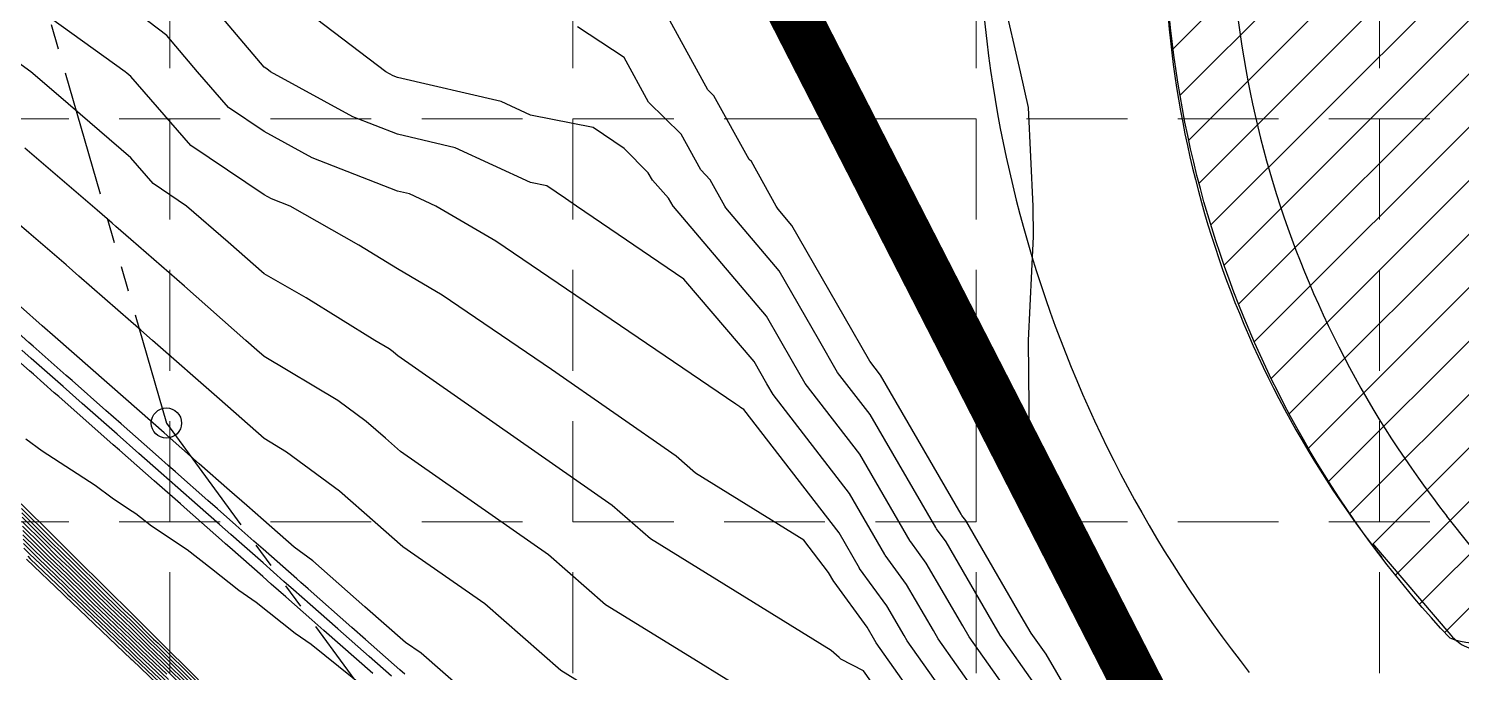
# Model space of a CAD drawing. Header units: feet. Extents: x 715 to 5843, y 11803 to 15011.
# Drawn here: x 2371.5 to 2655.7, y 12657.2 to 12784.9 of the extents above; entities that cross this region are included whole.
import ezdxf

# ---------------------------------------------------------------- set-up
doc = ezdxf.new("R2010")
doc.units = ezdxf.units.FT
doc.header["$LTSCALE"] = 20
doc.header["$MEASUREMENT"] = 0
for name, pattern in [('DASHED', [1.1, 0.85, -0.25]), ('HIDDEN', [0.375, 0.25, -0.125]), ('PHANTOM', [2.5, 1.25, -0.25, 0.25, -0.25, 0.25, -0.25])]:
    doc.linetypes.add(name, pattern=pattern)
doc.layers.get('0').update_dxf_attribs({"linetype": 'CONTINUOUS'})
for name, color, linetype in [('CONTOURS-MIN', 1, 'CONTINUOUS'), ('GRID', 254, 'HIDDEN'), ('LIMITS OF DISTURBANCE', 1, 'DASHED'), ('PC', 7, 'CONTINUOUS'), ('PLAT', 4, 'PHANTOM'), ('PROW', 4, 'PHANTOM'), ('SCONTOUR', 3, 'CONTINUOUS'), ('SODDED LOT', 2, 'CONTINUOUS')]:
    doc.layers.add(name, color=color, linetype=linetype)

# ---------------------------------------------------------------- blocks, each defined once
blk = doc.blocks.new('PC')
at = {"layer": 'PC'}
blk.add_circle((0, 0), 0.03, dxfattribs=at)

msp = doc.modelspace()

# ---------------------------------------------------------------- hatches: boundary and pattern name
at = {"layer": 'SODDED LOT'}
h = msp.add_hatch(dxfattribs=at)
h.set_pattern_fill('ANSI31', color=256, scale=60, style=0)
h.set_pattern_definition([(45, (0, 0), (-5.303300858899106, 5.303300858899107), [])])
edge = h.paths.add_edge_path()
edge.add_line((2628.498850914832, 12991.5607411157), (2664.537198365419, 12992.68655808601))
edge.add_line((2664.537198365419, 12992.68655808601), (2696.633791048844, 12998.31571708417))
edge.add_line((2696.633791048844, 12998.31571708417), (2738.866217129544, 13013.51443154989))
edge.add_line((2738.866217129544, 13013.51443154989), (2796.30228050195, 13033.77940888637))
edge.add_line((2796.30228050195, 13033.77940888637), (2885.271855592044, 13054.04436150732))
edge.add_line((2885.271855592044, 13054.04436150732), (2897.780713346423, 13056.50051643386))
edge.add_line((2897.780713346423, 13056.50051643386), (2899.57659381417, 13042.8979059862))
edge.add_line((2899.57659381417, 13042.8979059862), (2920.828077891201, 12925.3020711303))
edge.add_line((2920.828077891201, 12925.3020711303), (2980.644761103526, 12934.03554975055))
edge.add_line((2980.644761103526, 12934.03554975055), (3006.610445508923, 12936.23533051554))
edge.add_line((3006.610445508923, 12936.23533051554), (3084.947510308499, 12937.55518908832))
edge.add_line((3084.947510308499, 12937.55518908832), (3084.153481543653, 12800.37657487216))
edge.add_line((3084.153481543653, 12800.37657487216), (3038.212278970503, 12799.92035095929))
edge.add_arc((3055.416141689532, 12176.2464869185), 623.911100702681, 91.58008677628007, 128.199924737522)
edge.add_arc((2659.249925675026, 12679.21880393484), 16.34822087725981, 249.33288014916718, 309.2110484907488, ccw=False)
edge.add_arc((2806.256096906084, 12807.10983665072), 209.3874453939533, 175.5857642064491, 223.1443283784477, ccw=False)
edge.add_line((2597.489765923623, 12823.22570884951), (2609.506834966764, 12971.52611249084))
edge.add_arc((2631.787324534165, 12969.72068125214), 22.35351867873973, 100.92998522018388, 175.3673339123548, ccw=False)
edge.add_line((2627.548889143982, 12991.66869853763), (2628.109864431317, 12991.61773512096))
edge.add_line((2628.109864431317, 12991.61773512096), (2628.498850914832, 12991.5607411157))

# ---------------------------------------------------------------- linework, layer by layer
at = {"layer": 'CONTOURS-MIN', "color": 5}
for points, elevation in [([(2586.537373820755, 12638.14593514151), (2573.330540918975, 12660.74349601725), (2570.365332259776, 12664.93995695305), (2568.399074878446, 12668.32373840205), (2557.391611415841, 12687.26675726573), (2556.642089497097, 12688.29503212845), (2556.490255867833, 12688.55685522771), (2540.505973312706, 12716.12027723331), (2538.371939601137, 12718.88537887371), (2533.290905716264, 12727.728933471), (2522.884858527053, 12745.84068957123), (2520.159065686878, 12749.04331864826), (2519.80787998286, 12749.66857446809), (2514.855242647795, 12758.48631756468), (2514.443703558122, 12758.94287942453), (2507.406586197558, 12771.53090510671), (2506.23002670089, 12772.70081179462), (2494.553638128802, 12794.02949811045)], 567), ([(2566.484477314637, 12643.18559245312), (2551.917594443242, 12663.8011247653), (2550.968832046608, 12665.43387367587), (2545.657489027727, 12674.5742965662), (2541.407515065995, 12680.40486840507), (2541.340754683436, 12680.51999053153), (2534.312556625518, 12692.63947029806), (2519.157916501365, 12712.2755800932), (2517.919870973099, 12714.43040201945), (2515.384331852236, 12718.84351540483), (2501.487779639175, 12735.17105927835), (2480.186695867611, 12749.66857446809), (2478.006310467488, 12751.15254452317), (2474.272532618967, 12753.69375330177), (2471.065402160418, 12754.33463611716), (2456.121974774922, 12761.25683456038), (2444.623930310151, 12763.91934700496), (2435.756217026533, 12767.38021975642), (2419.458879314207, 12776.3175106383), (2418.730405801732, 12776.8697572689), (2418.182458459884, 12777.24530512229), (2406.459274594722, 12791.1512808335)], 564), ([(2564.202456113191, 12637.33295793175), (2545.768348504398, 12663.42151403606), (2545.158751102661, 12664.4705854338), (2541.746114898355, 12670.34347633302), (2536.329323588961, 12677.77481383061), (2536.290920955303, 12677.84103563281), (2532.248084396456, 12684.81253465298), (2513.366259020619, 12709.27801804124), (2512.669211897496, 12709.70884115043), (2512.54419890178, 12709.81849542038), (2511.742747108733, 12710.37697600278), (2464.142895782463, 12742.69175291864), (2452.242407806969, 12749.66857446809), (2447.022916530878, 12752.08638354586), (2444.623930310151, 12752.64189806719), (2427.690088307122, 12759.25080280862), (2418.182458459884, 12764.46468835495), (2411.122566031427, 12769.20222508385), (2404.937989502947, 12776.3175106383), (2398.875864366378, 12783.50836986879), (2391.740986609617, 12788.95568663611)], 563), ([(2592.619209103381, 12646.22395201326), (2584.453003263373, 12666.72399194023), (2583.258837799612, 12669.72176595745), (2582.443325996987, 12675.37783539267), (2576.831289561487, 12685.23501735608), (2575.606344989942, 12688.18365962275), (2572.906112425524, 12694.88982493737), (2572.877324951835, 12694.96132009675), (2570.055563079572, 12703.19959212085), (2569.862268728211, 12723.01963829787), (2570.852764326427, 12743.64314069937), (2570.768656967154, 12749.66857446809), (2569.821808288056, 12769.25303177344), (2568.238535827378, 12776.3175106383), (2564.871407914577, 12790.91272588039)], 568), ([(2561.920434911745, 12631.48032341037), (2539.619102565553, 12663.04190330681), (2539.348670158715, 12663.50729719174), (2537.834740768983, 12666.11265609985), (2531.251132111927, 12675.14475925615), (2531.24108722717, 12675.16208073408), (2530.183612167393, 12676.98559900789), (2525.244738402062, 12683.38497680413), (2503.758345967304, 12696.66504652525), (2499.904835643093, 12700.04512600362), (2475.20018200963, 12717.26022174489), (2453.515874919155, 12731.98135062827), (2444.623930310151, 12737.19437305998), (2436.959169579069, 12741.94367471064), (2423.346464230661, 12749.66857446809), (2419.623959587711, 12751.12138586082), (2418.182458459884, 12751.91189012068), (2403.645747169929, 12761.66674182011), (2391.740986609617, 12775.36303459843), (2390.939533819919, 12776.0533859908), (2390.632365098897, 12776.3175106383), (2375.827122977917, 12786.92772027528)], 562), ([(2571.048519717529, 12654.89086149588), (2564.216086320931, 12664.5603462238), (2562.5889939345, 12667.36045015999), (2553.48023728647, 12683.03593703256), (2551.563898020063, 12685.66497755399), (2551.4404221397, 12685.87790032898), (2538.441501083644, 12708.29334158823), (2531.967265234546, 12716.68211261354), (2528.167227468542, 12723.29608965382), (2520.384682968781, 12736.84163151576), (2509.781602526498, 12749.2995605374), (2509.574339494422, 12749.66857446809), (2506.651388420121, 12754.87263644828), (2504.834400120064, 12756.88840500686), (2500.909194899815, 12763.90982892075), (2494.480248163884, 12770.30242343371), (2489.6366614062, 12779.14996580183), (2480.337251426655, 12785.24799220879)], 566), ([(2559.6384137103, 12625.62768888899), (2537.123217783505, 12657.49193556701), (2532.609701382508, 12659.78123164646), (2532.262563807919, 12660.08539349342), (2530.671274714822, 12661.4796805572), (2518.906315932886, 12668.75123502427), (2494.847480037111, 12683.62125190007), (2487.265472384406, 12690.27175658687), (2444.707519961574, 12719.92767633306), (2444.291586265319, 12720.29283688149), (2443.757617053627, 12720.7616243155), (2442.965638549737, 12721.34833529609), (2440.160121281814, 12723.01963829787), (2426.550012173585, 12731.45284527213), (2418.182458459884, 12736.20124112725), (2411.066236266662, 12742.49651717588), (2402.819234450297, 12749.66857446809), (2396.168928308432, 12754.13125855638), (2391.740986609617, 12759.22555554832), (2377.38924333266, 12771.5877883356), (2371.888723921556, 12776.3175106383), (2368.037801671407, 12779.07728261878)], 561), ([(2486.244975039988, 12651.83554576525), (2477.025748176727, 12657.53366264972), (2461.986745867033, 12670.72501775336), (2445.731462243567, 12682.05228702138), (2440.220494762025, 12686.89052909228), (2433.145600402027, 12693.10178903064), (2422.652178444856, 12700.8754923017), (2418.182458459884, 12703.53819429731), (2409.308956520977, 12711.33498468897), (2396.010690023403, 12723.01963829787), (2393.736850301063, 12725.03116187791), (2391.740986609617, 12726.76687736109), (2381.455296917575, 12735.79447708428), (2378.937089535255, 12738.00713485526), (2368.760405671507, 12746.76837757923)], 559), ([(2468.114882246534, 12644.48986802455), (2449.347382608346, 12660.9516483366), (2446.243433384564, 12663.11459236554), (2438.184949010379, 12670.18937519767), (2427.839592076226, 12679.27187138821), (2424.168731234517, 12681.9913067687), (2418.0724481842, 12687.34786626898), (2414.770448532258, 12690.24920097728), (2411.3488252157, 12693.25564420365), (2405.322454537581, 12698.55077450545), (2401.890480036015, 12701.56631290309), (2398.356007477612, 12704.67191223384), (2390.747101735875, 12711.35755264805), (2383.715361563701, 12717.53606081636), (2376.729429093925, 12723.67431959312), (2374.148964061647, 12725.9391560901), (2369.841974216863, 12729.72355233025)], 558), ([(2446.093111441304, 12656.78915901973), (2445.098614807737, 12657.66629476051), (2438.273954438362, 12663.6935099913), (2435.580247390246, 12666.06926705282), (2426.912861545079, 12673.72387774783), (2425.473842569837, 12674.99299670791), (2424.666623685066, 12675.7049100386), (2418.002252501673, 12681.59054844125), (2416.168154415821, 12683.20805294982), (2412.601521793447, 12686.35792052724), (2408.923750639637, 12689.60593997334), (2407.021817578216, 12691.28321183178), (2400.624168090746, 12696.93328215574), (2399.168460154175, 12698.21699773823), (2397.235324528656, 12699.9217327769), (2389.84271428291, 12706.45048671892), (2386.801315311689, 12709.13244009772), (2380.090318174385, 12715.05921867815), (2378.92452125255, 12716.08719853895), (2372.335132685625, 12721.90657479743), (2371.513125173187, 12722.63137915462), (2368.059678379981, 12725.68126688006)], 557), ([(2443.44196244843, 12656.38529071219), (2439.008889468036, 12660.30036978433), (2432.802504693504, 12665.77418790607), (2427.290306532258, 12670.64229136331), (2423.98371999319, 12673.55848061589), (2422.128887538311, 12675.19431938992), (2417.96905889694, 12678.86807142538), (2413.763431529422, 12682.57704494256), (2411.572580451148, 12684.51189260113), (2409.313461065703, 12686.50703133819), (2404.962169302129, 12690.34433737747), (2401.100386166845, 12693.75486281075), (2397.776657722174, 12696.68589168625), (2393.3628479843, 12700.57820840466), (2389.045865841944, 12704.39073378374), (2382.117818484808, 12710.49999475008), (2378.322798006863, 12713.85154529031), (2375.672866566436, 12716.18820968035), (2371.994997531995, 12719.43629613381), (2370.13042919998, 12721.08037752099)], 556), ([(2438.335141034207, 12653.9571471177), (2427.499661254699, 12662.69231980889), (2424.366589916662, 12664.87804207609), (2419.220899306926, 12668.97339276815), (2416.628559789955, 12671.03658316184), (2413.18868132492, 12673.39555646662), (2407.759199443136, 12677.67028993217), (2402.929266667953, 12681.47298708081), (2395.841837217286, 12686.1869057865), (2392.711922944143, 12688.60712970969), (2391.284819815819, 12689.54429451818), (2388.01437193975, 12691.69196597698), (2384.670225347445, 12694.25146719063), (2374.18379685549, 12701.01930313889), (2370.936296317491, 12703.45575462638)], 554), ([(2370.006271790699, 12690.57363848916), (2376.258831370719, 12684.36979635961), (2380.120019315927, 12680.53869325087), (2380.228310631227, 12680.43543910928), (2387.338678131634, 12673.38153333013), (2391.581921522108, 12669.17198451671), (2391.85900340477, 12668.90784683391), (2396.654732714449, 12664.15149567025), (2396.852956552279, 12663.96254893676), (2405.196790654, 12655.68865342254)], 554), ([(2370.103374692088, 12688.82234694626), (2375.358593621521, 12683.60807458673), (2378.603886644334, 12680.38806759279), (2379.895187722717, 12679.1568314219), (2385.867487357186, 12673.231956385), (2389.431567687554, 12669.69617756087), (2391.852064061237, 12667.38875746826), (2395.875381924794, 12663.39847541387), (2397.438459042114, 12661.90855210925), (2404.433050470278, 12654.97258982431)], 556), ([(2370.151926142783, 12687.94670117481), (2374.908474746922, 12683.22721370029), (2377.845820308537, 12680.31275476376), (2379.728626268462, 12678.51752757821), (2385.131891969962, 12673.15716791243), (2388.356390770277, 12669.95827408295), (2391.84859438947, 12666.62921278543), (2395.485706529966, 12663.02196528568), (2397.731210287031, 12660.8815536955), (2404.051180378417, 12654.6145580252)], 557), ([(2370.200477593477, 12687.07105540336), (2374.458355872323, 12682.84635281385), (2377.08775397274, 12680.23744193472), (2379.562064814208, 12677.87822373452), (2384.396296582738, 12673.08237943987), (2387.281213853, 12670.22037060503), (2391.845124717703, 12665.8696681026), (2395.096031135138, 12662.64545515749), (2398.023961531949, 12659.85455528174), (2403.669310286557, 12654.25652622609)], 558), ([(2370.249029044172, 12686.19540963191), (2374.008236997725, 12682.46549192741), (2376.329687636943, 12680.16212910568), (2379.395503359953, 12677.23891989083), (2383.660701195514, 12673.0075909673), (2386.206036935723, 12670.48246712712), (2391.841655045936, 12665.11012341977), (2394.706355740311, 12662.2689450293), (2398.316712776867, 12658.82755686799), (2403.287440194696, 12653.89849442698)], 559), ([(2370.346131945562, 12684.44411808901), (2373.107999248527, 12681.70377015452), (2374.813554965349, 12680.0115034476), (2379.062380451444, 12675.96031220346), (2382.189510421066, 12672.85801402216), (2384.055683101169, 12671.00666017128), (2391.834715702402, 12663.59103405412), (2393.927004950655, 12661.51592477292), (2398.902215266701, 12656.77356004048)], 561), ([(2370.394683396256, 12683.56847231756), (2372.657880373928, 12681.32290926808), (2374.055488629553, 12679.93619061856), (2378.89581899719, 12675.32100835977), (2381.453915033842, 12672.7832255496), (2382.980506183892, 12671.26875669337), (2391.831246030636, 12662.83148937129), (2393.537329555828, 12661.13941464472), (2399.194966511619, 12655.74656162672)], 562), ([(2370.443234846951, 12682.69282654611), (2372.20776149933, 12680.94204838164), (2373.297422293756, 12679.86087778952), (2378.729257542935, 12674.68170451608), (2380.718319646618, 12672.70843707703), (2381.905329266615, 12671.53085321545), (2391.827776358869, 12662.07194468846), (2393.147654161, 12660.76290451653), (2399.487717756536, 12654.71956321296)], 563), ([(2370.491786297646, 12681.81718077466), (2371.757642624731, 12680.5611874952), (2372.539355957959, 12679.78556496048), (2378.56269608868, 12674.04240067239), (2379.982724259394, 12672.63364860446), (2380.830152349338, 12671.79294973753), (2391.824306687102, 12661.31240000563), (2392.757978766173, 12660.38639438834), (2399.780469001454, 12653.69256479921)], 564), ([(2371.023223286365, 12679.6349393024), (2378.229573180171, 12672.76379298502), (2378.511533484946, 12672.48407165933), (2378.679798514784, 12672.31714278169), (2391.817367343568, 12659.79331063998), (2391.978627976518, 12659.63337413196), (2400.365971491288, 12651.6385679717)], 566)]:
    msp.add_lwpolyline(points, dxfattribs=dict(at, elevation=elevation))
at = {"layer": 'GRID', "color": 252, "linetype": 'HIDDEN', "lineweight": 0, "ltscale": 4}
for p, q in [((2399.454675661004, 14927.00815858401), (2399.454675661004, 12126.65482714469)), ((2479.454675661003, 14927.00815858401), (2479.454675661003, 12126.65482714469)), ((2559.454675661001, 14927.00815858401), (2559.454675661001, 12126.65482714469)), ((2639.454675661, 14927.00815858401), (2639.454675660999, 12126.65482714469)), ((799.4546756610386, 12767.00815858406), (5759.454675660932, 12767.00815858406)), ((799.4546756610386, 12687.00815858406), (5759.454675660932, 12687.00815858406))]:
    msp.add_line(p, q, dxfattribs=at)
at = {"layer": 'LIMITS OF DISTURBANCE', "ltscale": 6, "const_width": 10}
msp.add_lwpolyline([(2147.083199591056, 14841.79638349936), (4325.796401548665, 14824.59676967892), (4322.547261144617, 14276.01355089746, 0.2288230158700783), (4530.433293695969, 13838.95596919749, -0.1810008629272708), (4660.460709187348, 13495.45515232142), (4695.225881320133, 12495.4457747586, -0.2788495123888431), (4681.888813530095, 12465.44696727583), (4515.121086810279, 12446.45589125871, 0.03318738711546079), (4191.305204227072, 12362.92848196223, -0.03038759993857386), (3906.77275659467, 12323.04850509179), (2834.184374769102, 12313.74897621649), (2788.122896282526, 12341.3763227813), (2766.936106288689, 12383.06476756865), (2741.205965939269, 12424.44253592739), (2621.625628149137, 12595.67654025486), (2453.199385386484, 12924.80951399171), (2440.440875403991, 13153.42072410656), (2304.853241283388, 13448.83082128187), (2166.249326503021, 13622.50732959285), (2152.050523984013, 14840.97474547093)], format="xyb", close=True, dxfattribs=at)
at = {"layer": 'PLAT', "color": 7}
for p, q in [((2295.353804560027, 13064.28439753669), (2398.808315795727, 12706.61993727108)), ((2398.808315795727, 12706.61993727108), (2681.770722535266, 12320.33889083777)), ((2398.808315795727, 12706.61993727108), (2681.770722535266, 12320.33889083777))]:
    msp.add_line(p, q, dxfattribs=at)
at = {"layer": 'PROW', "color": 7, "linetype": 'Continuous'}
msp.add_line((2663.582871080363, 12674.60856646066), (2652.867501972391, 12688.16508758076), dxfattribs=at)
at = {"layer": 'PROW', "color": 7}
msp.add_lwpolyline([(2638.103451755444, 12682.7232369452), (2653.648852746817, 12664.51411326139, 0.4760186383378641), (2667.209744584623, 12664.84518349959, 4.379922648865986)], format="xyb", dxfattribs=at)
at = {"layer": 'PROW', "color": 7, "linetype": 'Continuous'}
for centre, radius, start, end in [((2809.771681603258, 12812.18556336748), 249.9999999999989, 175.4062771715784, 218.3236111111117), ((2809.771748810183, 12812.18558374167), 200.0000653593209, 175.4062637688311, 218.3236037511286), ((2796.847542756999, 12803.96375860612), 200.0000653593209, 175.4062637688311, 218.3236037511286)]:
    msp.add_arc(centre, radius, start, end, dxfattribs=at)
at = {"layer": 'SCONTOUR', "color": 5}
for points, elevation in [([(2568.766498516083, 12649.0382269745), (2558.066840382087, 12664.18073549455), (2556.778912990554, 12666.39716191793), (2549.568863157098, 12678.80511679938), (2546.485706543029, 12683.03492297953), (2546.390588411568, 12683.19894543026), (2536.377028854581, 12700.46640594315), (2525.562590867955, 12714.47884635337), (2523.043549220821, 12718.86324583663), (2517.884507410509, 12727.8425734603), (2499.404139366118, 12749.55580242654), (2499.340799005985, 12749.66857446809), (2498.447534192449, 12751.25895533188), (2495.225096682006, 12754.83393058919), (2494.411803602071, 12756.28875273479), (2489.609300257731, 12761.06410051547), (2483.472724014924, 12765.24065360765), (2471.065402160418, 12767.72001622303), (2465.221033018965, 12770.42728557489), (2444.623930310151, 12775.19679594274), (2443.822345745944, 12775.50963670422), (2442.349170652203, 12776.3175106383), (2428.556846861743, 12786.77329826963)], 565), ([(2510.712261871346, 12655.2644013165), (2502.575645486437, 12660.29339039476), (2485.936614106919, 12670.5774572749), (2474.62610912572, 12680.49838717011), (2445.219491102571, 12700.98998167722), (2442.256040513672, 12703.59168298688), (2438.451608727827, 12706.93170667307), (2432.808908497296, 12711.1119137989), (2418.182458459884, 12719.82518394427), (2416.727433005939, 12721.10365647485), (2414.54686028724, 12723.01963829787), (2402.401543283863, 12733.7638395269), (2391.740986609617, 12743.03486006708), (2388.761629773502, 12745.64979807846), (2388.032204853647, 12746.29071738026), (2385.084422687722, 12748.8285023207), (2384.109071861399, 12749.66857446809), (2370.727652115323, 12761.18843738416)], 560), ([(2439.743824497711, 12656.90722957736), (2430.024761996763, 12665.47910875932), (2427.667751519437, 12667.56070497879), (2422.493597416543, 12672.12396452388), (2419.591151391556, 12674.68372874123), (2417.935865292207, 12676.14559440951), (2411.358708643022, 12681.94603693529), (2410.54363910885, 12682.66586467503), (2409.70317149177, 12683.40812270304), (2402.902521026043, 12689.40546292316), (2401.576604242944, 12690.57644346576), (2396.384855290174, 12695.15478563427), (2389.490371439943, 12701.23468403243), (2388.249017400979, 12702.33098084857), (2377.434321657927, 12711.86754940245), (2376.555277839341, 12712.64387190247), (2372.421211880322, 12716.28922082174), (2371.654862378365, 12716.96601747018), (2368.747733226774, 12719.52937588735)], 555), ([(2370.054823241393, 12689.69799271771), (2375.80871249612, 12683.98893547317), (2379.36195298013, 12680.46338042183), (2380.061749176972, 12679.79613526559), (2386.60308274441, 12673.30674485757), (2390.506744604831, 12669.43408103879), (2391.855533733004, 12668.14830215108), (2396.265057319621, 12663.77498554206), (2397.145707797197, 12662.93555052301), (2404.814920562139, 12655.33062162343)], 555), ([(2370.297580494867, 12685.31976386046), (2373.558118123126, 12682.08463104097), (2375.571621301146, 12680.08681627664), (2379.228941905699, 12676.59961604715), (2382.92510580829, 12672.93280249473), (2385.130860018446, 12670.7445636492), (2391.838185374169, 12664.35057873694), (2394.316680345483, 12661.89243490111), (2398.609464021784, 12657.80055845423), (2402.905570102835, 12653.54046262786)], 560), ([(2371.307523750132, 12680.18032660876), (2371.781289622162, 12679.71025213144), (2378.396134634425, 12673.4030968287), (2379.24712887217, 12672.55886013189), (2379.754975432061, 12672.05504625961), (2391.820837015335, 12660.55285532281), (2392.368303371346, 12660.00988426015), (2400.073220246371, 12652.66556638545)], 565)]:
    msp.add_lwpolyline(points, dxfattribs=dict(at, elevation=elevation))
at = {"layer": 'SODDED LOT'}
msp.add_lwpolyline([(2628.498850914832, 12991.5607411157), (2664.537198365419, 12992.68655808601), (2696.633791048844, 12998.31571708417), (2738.866217129544, 13013.51443154989), (2796.30228050195, 13033.77940888637), (2885.271855592044, 13054.04436150732), (2897.780713346423, 13056.50051643386), (2899.57659381417, 13042.8979059862), (2920.828077891201, 12925.3020711303), (2980.644761103526, 12934.03554975055), (3006.610445508923, 12936.23533051554), (3084.947510308499, 12937.55518908832), (3084.153481543653, 12800.37657487216), (3038.212278970503, 12799.92035095929, 0.1611580339207467), (2669.584923112227, 12666.55183295419, -0.2673795161196817), (2653.480017862741, 12663.92264462313, -0.2105442329049206), (2597.489765923623, 12823.22570884951), (2609.506834966764, 12971.52611249084, -0.3367186126415907), (2627.548889143982, 12991.66869853763), (2628.109864431317, 12991.61773512096)], format="xyb", close=True, dxfattribs=at)

# ---------------------------------------------------------------- block references
at = {"color": 7, "xscale": 100, "yscale": 100, "zscale": 100}
msp.add_blockref('PC', (2398.808315795727, 12706.61993727108), dxfattribs=at)

doc.saveas('drawing.dxf')
